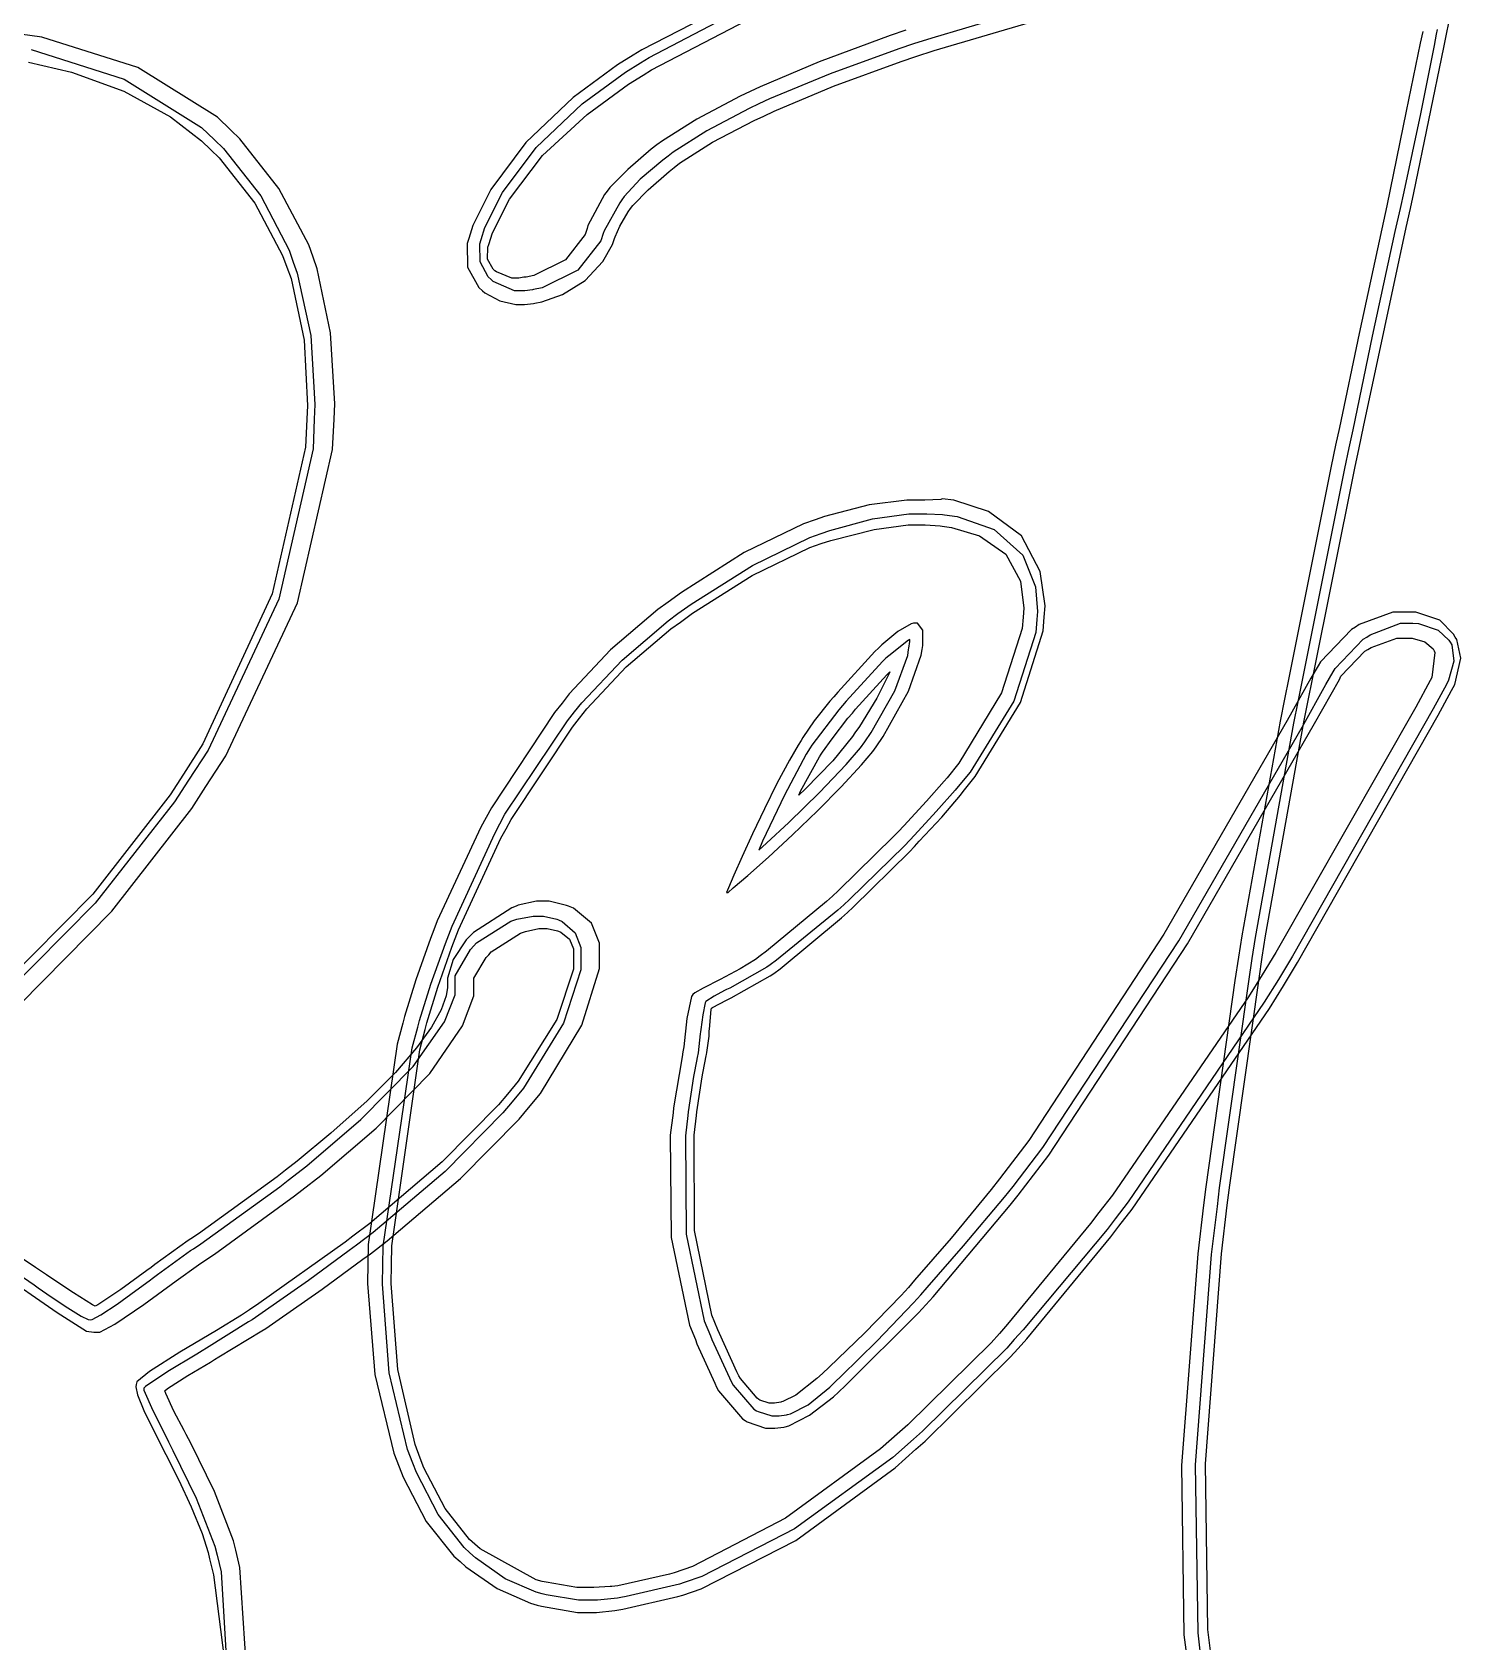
# Model space of a CAD drawing. Extents: x 59 to 294, y 65 to 304.
# Drawn here: x 149.63 to 190.09, y 225.9 to 271.48 of the extents above; entities that cross this region are included whole.
import ezdxf

# ---------------------------------------------------------------- set-up
doc = ezdxf.new("R2010")
doc.units = 0
doc.header["$MEASUREMENT"] = 0

msp = doc.modelspace()

# ---------------------------------------------------------------- linework, layer by layer
at = {"color": 7}
for points in [[(169.694, 272.425), (166.898, 270.977), (166.652, 270.827), (166.209, 270.554), (164.951, 269.626), (163.609, 268.355), (162.622, 267.024), (162.11, 266.002), (161.995, 265.642), (161.951, 265.501), (161.963, 264.822), (162.278, 264.249), (162.384, 264.16), (162.454, 264.1), (162.877, 263.874), (163.327, 263.772), (163.477, 263.772), (163.573, 263.772), (163.829, 263.799), (163.865, 263.808), (164.065, 263.845), (164.65, 264.05), (165.297, 264.447), (165.795, 264.984), (166.064, 265.47), (166.122, 265.642), (166.14, 265.686), (166.273, 265.986), (166.51, 266.391), (166.581, 266.488), (166.642, 266.568), (167.079, 267.018), (167.674, 267.538), (167.816, 267.652), (167.965, 267.768), (168.9, 268.363), (170.082, 268.976), (170.356, 269.099), (170.647, 269.241), (172.322, 269.947), (174.246, 270.652), (174.661, 270.793), (175.18, 270.961), (178.043, 271.803)], [(174.378, 271.533), (173.928, 271.384), (171.921, 270.643), (170.25, 269.937), (169.969, 269.805), (169.686, 269.673), (168.46, 269.021), (167.481, 268.403), (167.323, 268.288), (167.163, 268.165), (166.497, 267.596), (165.99, 267.08), (165.912, 266.983), (165.84, 266.886), (165.373, 266.004), (165.347, 265.924), (165.293, 265.748), (164.733, 265.038), (163.839, 264.591), (163.619, 264.547), (163.557, 264.547), (163.417, 264.513), (163.372, 264.513), (163.212, 264.513), (162.781, 264.69), (162.737, 264.724), (162.683, 264.768), (162.529, 265.056), (162.533, 265.395), (162.56, 265.465), (162.667, 265.801), (163.153, 266.756), (164.086, 267.984), (165.348, 269.151), (166.523, 270.009), (166.934, 270.264), (167.171, 270.414), (169.879, 271.823)], [(183.021, 225.495), (182.933, 226.245), (182.866, 230.943), (183.312, 236.89), (183.48, 238.265), (183.551, 238.831), (184.379, 244.679), (184.467, 245.287), (184.563, 245.888), (185.649, 251.945), (185.773, 252.553), (185.896, 253.162), (187.095, 259.133), (187.219, 259.715), (187.342, 260.306), (188.542, 265.95), (188.666, 266.488), (188.762, 266.929), (189.617, 271.048), (189.688, 271.427), (189.755, 271.746)], [(149.269, 243.938), (151.889, 246.587), (154.156, 249.502), (154.553, 250.119), (155.116, 250.985), (157.149, 255.323), (158.141, 259.662), (158.185, 260.526), (158.203, 260.959), (158.083, 262.965), (157.7, 264.778), (157.585, 265.113), (157.462, 265.457), (156.62, 267.057), (155.513, 268.464), (155.258, 268.71), (154.878, 269.073), (152.62, 270.48), (149.903, 271.338), (149.295, 271.427)], [(189.019, 271.498), (188.947, 271.172), (188.546, 269.24), (188.091, 267.027), (187.995, 266.56), (187.853, 265.908), (187.219, 262.947), (186.654, 260.288), (186.549, 259.785), (186.425, 259.195), (185.225, 253.198), (185.102, 252.589), (184.978, 251.972), (183.894, 245.888), (183.797, 245.287), (183.691, 244.625), (182.87, 238.786), (182.809, 238.265), (182.641, 236.89), (182.182, 230.893), (182.252, 226.096), (182.35, 225.319)], [(149.528, 270.63), (150.744, 270.349), (152.224, 269.814), (153.544, 269.08), (154.428, 268.405), (154.693, 268.147), (154.93, 267.918), (155.94, 266.634), (156.722, 265.157), (156.846, 264.83), (156.968, 264.505), (157.337, 262.759), (157.426, 260.907), (157.409, 260.526), (157.373, 259.725), (156.429, 255.579), (154.463, 251.328), (153.917, 250.472), (153.537, 249.882), (151.35, 247.069), (148.776, 244.467)], [(155.84, 222.983), (155.513, 228.009), (155.399, 228.494), (155.337, 228.758), (154.798, 230.161), (154.12, 231.528), (153.988, 231.775), (153.934, 231.881), (153.647, 232.432), (153.414, 232.931), (153.388, 233.01), (153.466, 233.072), (154.04, 233.438), (154.684, 233.821), (154.799, 233.892), (154.922, 233.972), (156.139, 234.703), (156.245, 234.774), (156.536, 234.968), (157.845, 235.886), (158.997, 236.732), (159.209, 236.89), (159.684, 237.253), (161.765, 239.021), (163.424, 240.701), (163.689, 241.017), (164.024, 241.424), (165.196, 243.364), (165.699, 244.964), (165.699, 245.497), (165.699, 245.686), (165.469, 246.248), (164.958, 246.68), (164.817, 246.732), (164.764, 246.75), (164.275, 246.874), (164.112, 246.874), (163.917, 246.874), (163.397, 246.76), (163.336, 246.732), (163.212, 246.688), (162.127, 245.984), (162.031, 245.886), (161.925, 245.781), (161.554, 245.226), (161.396, 244.69), (161.396, 244.511), (161.396, 244.432), (161.353, 244.194), (161.21, 243.794), (160.94, 243.304), (160.518, 242.717), (159.919, 242.025), (159.118, 241.221), (158.09, 240.301), (157.134, 239.51), (156.81, 239.254), (156.571, 239.069), (154.339, 237.455), (154.128, 237.313), (154.048, 237.261), (153.104, 236.582), (152.999, 236.502), (152.876, 236.413), (152.14, 235.876), (151.491, 235.445), (151.412, 235.409), (151.34, 235.445), (150.803, 235.784), (150.159, 236.212), (150.037, 236.291), (149.729, 236.498), (148.809, 237.115)], [(148.642, 236.397), (150.34, 235.228), (151.173, 234.695), (151.378, 234.667), (151.378, 234.667), (151.402, 234.667), (151.412, 234.667), (151.551, 234.667), (151.971, 234.899), (152.797, 235.453), (153.713, 236.127), (154.337, 236.576), (154.553, 236.714), (154.799, 236.882), (157.065, 238.531), (157.269, 238.69), (157.807, 239.11), (159.369, 240.443), (160.893, 241.993), (161.822, 243.339), (162.137, 244.191), (162.137, 244.475), (162.137, 244.695), (162.489, 245.278), (162.56, 245.357), (162.631, 245.437), (163.46, 245.966), (163.548, 245.992), (163.601, 246.01), (163.984, 246.098), (164.112, 246.098), (164.217, 246.098), (164.509, 246.036), (164.535, 246.027), (164.605, 246), (164.852, 245.794), (164.96, 245.52), (164.96, 245.427), (164.96, 244.952), (164.487, 243.523), (163.398, 241.777), (163.09, 241.406), (162.842, 241.107), (161.246, 239.488), (159.19, 237.746), (158.714, 237.383), (158.494, 237.217), (156.052, 235.479), (155.787, 235.303), (155.557, 235.15), (154.849, 234.72), (153.811, 234.1), (152.958, 233.553), (152.593, 233.266), (152.576, 233.186), (152.563, 233.12), (152.618, 232.898), (152.797, 232.45), (153.075, 231.876), (153.418, 231.207), (153.785, 230.477), (154.138, 229.719), (154.441, 228.965), (154.614, 228.431), (154.657, 228.247), (154.763, 227.798), (155.072, 225.435)]]:
    msp.add_lwpolyline(points, dxfattribs=at)
at = {"color": 32}
for points in [[(177.976, 272.156), (175.109, 271.314), (174.589, 271.146), (174.175, 271.005), (172.23, 270.299), (170.514, 269.594), (170.215, 269.452), (169.941, 269.32), (168.741, 268.684), (167.789, 268.085), (167.64, 267.971), (167.489, 267.856), (166.854, 267.315), (166.395, 266.824), (166.335, 266.736), (166.273, 266.648), (165.832, 265.854), (165.806, 265.782), (165.734, 265.571), (165.082, 264.738), (164.076, 264.239), (163.829, 264.195), (163.803, 264.186), (163.584, 264.16), (163.513, 264.16), (163.292, 264.16), (162.691, 264.425), (162.631, 264.477), (162.55, 264.549), (162.318, 264.976), (162.312, 265.491), (162.348, 265.606), (162.456, 265.952), (162.949, 266.936), (163.905, 268.217), (165.21, 269.448), (166.435, 270.349), (166.864, 270.617), (167.11, 270.766), (169.871, 272.212)], [(182.739, 225.389), (182.651, 226.157), (182.583, 230.911), (183.03, 236.864), (183.198, 238.231), (183.259, 238.752), (184.088, 244.599), (184.186, 245.251), (184.282, 245.842), (185.367, 251.911), (185.491, 252.519), (185.613, 253.128), (186.812, 259.125), (186.936, 259.715), (187.042, 260.218), (187.594, 262.877), (188.233, 265.836), (188.383, 266.488), (188.488, 266.956), (188.961, 269.169), (189.344, 271.102), (189.406, 271.427), (189.432, 271.559)], [(149.604, 270.986), (152.236, 270.148), (154.428, 268.781), (154.799, 268.428), (155.046, 268.191), (156.108, 266.846), (156.906, 265.307), (157.022, 264.972), (157.136, 264.655), (157.52, 262.895), (157.638, 260.941), (157.621, 260.526), (157.585, 259.68), (156.62, 255.425), (154.613, 251.152), (154.058, 250.296), (153.661, 249.688), (151.416, 246.818), (148.836, 244.21)], [(149.385, 236.215), (149.684, 236.008), (149.804, 235.922), (150.169, 235.666), (150.636, 235.356), (151.022, 235.126), (151.217, 235.03), (151.271, 235.02), (151.332, 235.03), (151.572, 235.16), (152.038, 235.463), (152.569, 235.846), (152.946, 236.127), (153.07, 236.221), (153.176, 236.3), (154.112, 236.978), (154.2, 237.031), (154.41, 237.173), (156.641, 238.786), (156.88, 238.971), (157.409, 239.383), (158.943, 240.691), (160.421, 242.188), (161.31, 243.453), (161.608, 244.22), (161.608, 244.475), (161.608, 244.758), (162.049, 245.507), (162.137, 245.604), (162.216, 245.692), (163.186, 246.311), (163.3, 246.345), (163.362, 246.363), (163.818, 246.451), (163.971, 246.451), (164.112, 246.451), (164.491, 246.363), (164.535, 246.345), (164.641, 246.301), (165.012, 245.98), (165.17, 245.566), (165.17, 245.427), (165.17, 244.925), (164.676, 243.418), (163.547, 241.583), (163.23, 241.194), (162.965, 240.877), (161.328, 239.219), (159.287, 237.49), (158.82, 237.137), (158.608, 236.978), (157.457, 236.133), (156.148, 235.215), (155.858, 235.02), (155.76, 234.96), (154.569, 234.218), (154.446, 234.138), (154.296, 234.05), (153.471, 233.557), (152.841, 233.134), (152.789, 233.08), (152.797, 233.028), (153.048, 232.454), (153.422, 231.705), (153.494, 231.563), (153.617, 231.316), (154.274, 229.973), (154.807, 228.61), (154.869, 228.353), (154.984, 227.878), (155.274, 222.939)]]:
    msp.add_lwpolyline(points, dxfattribs=at)
at = {"color": 7}
for points in [[(174.765, 258.233), (174.407, 258.233), (173.337, 258.097), (172.067, 257.766), (171.803, 257.668), (171.476, 257.554), (169.8, 256.744), (168.019, 255.615), (167.64, 255.341), (167.348, 255.13), (166.008, 253.992), (164.844, 252.747), (164.641, 252.483), (164.429, 252.218), (162.639, 249.512), (162.49, 249.238), (162.34, 248.965), (161.104, 246.319), (161.007, 246.063), (160.909, 245.816), (160.5, 244.647), (160.178, 243.603), (160.125, 243.417), (159.967, 242.827), (159.147, 237.147), (159.139, 236.608), (159.129, 236.044), (159.34, 233.469), (159.87, 231.246), (160.021, 230.857), (160.135, 230.566), (160.791, 229.307), (161.572, 228.327), (161.749, 228.177), (161.915, 228.028), (162.801, 227.415), (163.741, 226.996), (163.935, 226.942), (164.058, 226.908), (165.077, 226.73), (165.417, 226.73), (165.611, 226.73), (166.132, 226.792), (166.194, 226.8), (166.361, 226.828), (167.921, 227.181), (168.063, 227.225), (168.582, 227.401), (171.256, 228.772), (174.07, 230.832), (174.661, 231.352), (174.926, 231.582), (177.333, 233.962), (177.553, 234.208), (177.8, 234.483), (180.18, 237.367), (180.41, 237.666), (180.789, 238.151), (184.671, 243.832), (185.068, 244.475), (185.473, 245.136), (189.45, 252.14), (189.83, 252.835), (189.927, 253.012), (190.094, 253.753), (189.979, 254.283), (189.935, 254.353), (189.891, 254.433), (189.502, 254.826), (188.821, 255.058), (188.596, 255.058), (188.578, 255.058), (188.524, 255.058), (188.524, 255.058), (188.171, 255.058), (187.219, 254.707), (187.113, 254.635), (186.998, 254.565), (186.116, 253.647), (186.054, 253.541), (185.844, 253.188), (185.172, 251.99), (181.685, 245.94), (177.862, 240.101), (177.024, 239.007), (176.794, 238.708), (175.656, 237.328), (174.625, 236.142), (174.449, 235.938), (174.245, 235.709), (173.204, 234.641), (172.2, 233.679), (172.015, 233.503), (171.855, 233.354), (171.26, 232.887), (170.895, 232.702), (170.851, 232.693), (170.833, 232.684), (170.66, 232.657), (170.604, 232.657), (170.506, 232.657), (170.241, 232.747), (170.215, 232.763), (170.162, 232.799), (169.694, 233.354), (169.65, 233.433), (169.588, 233.548), (169.095, 234.633), (169.051, 234.738), (168.883, 235.152), (168.394, 237.547), (168.38, 240.243), (168.451, 240.807), (168.46, 240.905), (168.61, 241.901), (168.628, 242.006), (168.636, 242.05), (168.724, 242.491), (168.734, 242.535), (168.742, 242.588), (168.804, 243.052), (168.804, 243.204), (168.812, 243.248), (168.865, 243.805), (168.874, 243.84), (168.9, 243.858), (169.297, 244.07), (169.333, 244.086), (169.43, 244.14), (170.532, 244.758), (170.638, 244.828), (170.815, 244.96), (172.552, 246.397), (172.721, 246.556), (172.887, 246.706), (174.475, 248.267), (174.625, 248.426), (174.757, 248.568), (175.391, 249.256), (175.92, 249.873), (176, 249.979), (176.343, 250.402), (177.624, 252.501), (178.267, 254.531), (178.293, 254.918), (178.317, 255.238), (178.183, 256.211), (177.654, 257.215), (176.72, 257.909), (175.736, 258.228), (175.401, 258.269), (175.365, 258.251), (174.914, 258.233), (174.765, 258.233)], [(174.765, 257.528), (174.924, 257.528), (175.347, 257.502), (175.401, 257.492), (175.67, 257.458), (176.463, 257.215), (177.209, 256.696), (177.624, 255.931), (177.716, 255.167), (177.694, 254.918), (177.666, 254.591), (177.081, 252.775), (175.878, 250.781), (175.543, 250.366), (175.463, 250.27), (174.96, 249.701), (174.315, 249.009), (174.166, 248.849), (174.024, 248.7), (172.463, 247.165), (172.296, 247.015), (172.128, 246.866), (170.428, 245.453), (170.251, 245.321), (170.116, 245.22), (169.685, 244.957), (169.113, 244.656), (168.633, 244.414), (168.398, 244.282), (168.345, 244.228), (168.301, 244.176), (168.177, 243.549), (168.089, 242.747), (168.063, 242.605), (168.037, 242.465), (167.798, 241.019), (167.782, 240.877), (167.702, 240.251), (167.728, 237.349), (168.247, 234.871), (168.415, 234.457), (168.46, 234.342), (168.963, 233.222), (169.017, 233.116), (169.069, 233.011), (169.747, 232.217), (169.827, 232.164), (169.879, 232.129), (170.396, 231.951), (170.568, 231.951), (170.664, 231.951), (170.921, 231.979), (170.957, 231.987), (171.061, 232.013), (171.649, 232.322), (172.322, 232.841), (172.472, 232.974), (172.667, 233.16), (174.73, 235.215), (174.942, 235.443), (175.153, 235.674), (177.333, 238.267), (177.553, 238.548), (178.425, 239.678), (182.354, 245.666), (185.95, 251.901), (186.655, 253.154), (186.7, 253.242), (187.377, 253.948), (187.465, 254), (187.554, 254.054), (188.281, 254.317), (188.524, 254.317), (188.542, 254.317), (188.582, 254.317), (188.596, 254.317), (188.714, 254.317), (189.071, 254.22), (189.308, 254.018), (189.335, 253.964), (189.362, 253.912), (189.273, 253.206), (189.229, 253.118), (188.823, 252.368), (184.854, 245.419), (184.467, 244.792), (184.078, 244.166), (180.225, 238.549), (179.846, 238.055), (179.608, 237.746), (177.253, 234.898), (177.024, 234.633), (176.794, 234.369), (174.431, 232.049), (174.202, 231.845), (173.655, 231.37), (170.969, 229.403), (168.336, 228.035), (167.816, 227.858), (167.684, 227.814), (166.219, 227.489), (166.052, 227.471), (165.999, 227.463), (165.535, 227.435), (165.383, 227.435), (165.056, 227.435), (164.192, 227.586), (164.078, 227.612), (163.909, 227.656), (162.32, 228.538), (162.172, 228.67), (162.021, 228.802), (161.33, 229.676), (160.725, 230.832), (160.62, 231.105), (160.478, 231.484), (159.989, 233.615), (159.799, 236.044), (159.808, 236.573), (159.816, 237.112), (160.61, 242.667), (160.76, 243.24), (160.805, 243.426), (161.117, 244.437), (161.52, 245.569), (161.608, 245.816), (161.705, 246.064), (162.903, 248.656), (163.054, 248.921), (163.194, 249.185), (164.932, 251.805), (165.136, 252.06), (165.338, 252.316), (166.457, 253.511), (167.718, 254.583), (167.992, 254.776), (168.336, 255.032), (170.025, 256.1), (171.661, 256.884), (171.979, 256.999), (172.252, 257.087), (173.478, 257.395), (174.443, 257.528), (174.765, 257.528)], [(169.297, 247.121), (169.344, 247.121), (169.486, 247.252), (169.904, 247.603), (170.486, 248.12), (171.164, 248.748), (171.872, 249.432), (172.547, 250.112), (173.121, 250.737), (173.437, 251.114), (173.531, 251.248), (173.734, 251.54), (174.449, 252.823), (174.81, 253.842), (174.837, 254), (174.854, 254.116), (174.854, 254.543), (174.709, 254.742), (174.661, 254.742), (174.643, 254.742), (174.602, 254.742), (174.589, 254.742), (174.527, 254.724), (174.148, 254.507), (173.699, 254.134), (173.603, 254.036), (173.496, 253.939), (172.446, 252.791), (172.332, 252.659), (172.226, 252.537), (171.779, 251.977), (171.458, 251.504), (171.414, 251.424), (171.325, 251.288), (171.079, 250.865), (170.725, 250.202), (170.372, 249.49), (170.037, 248.784), (169.744, 248.139), (169.508, 247.61), (169.353, 247.253), (169.297, 247.121), (169.297, 247.121)], [(171.344, 249.873), (171.396, 249.989), (171.926, 250.959), (171.979, 251.037), (172.014, 251.091), (172.288, 251.474), (172.737, 252.052), (172.861, 252.2), (172.949, 252.306), (173.839, 253.286), (173.919, 253.365), (173.875, 253.26), (173.557, 252.621), (173.064, 251.823), (172.931, 251.637), (172.869, 251.532), (172.309, 250.848), (171.52, 250.041), (171.344, 249.873)]]:
    msp.add_lwpolyline(points, close=True, dxfattribs=at)
at = {"color": 32}
for points in [[(165.453, 227.083), (165.108, 227.083), (164.192, 227.233), (164.078, 227.259), (163.901, 227.303), (163.027, 227.683), (162.19, 228.275), (162.031, 228.424), (161.863, 228.574), (161.126, 229.509), (160.512, 230.691), (160.408, 230.963), (160.257, 231.344), (159.746, 233.517), (159.552, 236.026), (159.562, 236.573), (159.57, 237.103), (160.39, 242.721), (160.55, 243.31), (160.602, 243.497), (160.923, 244.525), (161.334, 245.675), (161.432, 245.922), (161.528, 246.169), (162.735, 248.788), (162.877, 249.061), (163.018, 249.335), (164.79, 251.981), (164.994, 252.236), (165.196, 252.493), (166.339, 253.696), (167.64, 254.812), (167.922, 255.022), (168.292, 255.287), (170.029, 256.377), (171.661, 257.167), (171.979, 257.281), (172.226, 257.369), (173.429, 257.696), (174.458, 257.845), (174.801, 257.845), (174.968, 257.845), (175.417, 257.82), (175.471, 257.81), (175.829, 257.768), (176.875, 257.397), (177.69, 256.673), (178.047, 255.776), (178.102, 255.076), (178.083, 254.846), (178.055, 254.477), (177.433, 252.537), (176.195, 250.526), (175.86, 250.119), (175.772, 250.015), (175.238, 249.415), (174.617, 248.744), (174.485, 248.602), (174.342, 248.444), (172.781, 246.918), (172.615, 246.768), (172.446, 246.619), (170.708, 245.199), (170.532, 245.074), (170.434, 245.004), (169.394, 244.413), (169.297, 244.369), (169.244, 244.343), (168.945, 244.18), (168.715, 244.034), (168.698, 244.016), (168.688, 243.99), (168.628, 243.659), (168.566, 243.242), (168.558, 243.17), (168.548, 243.118), (168.495, 242.579), (168.487, 242.535), (168.477, 242.491), (168.389, 242.05), (168.381, 242.006), (168.363, 241.909), (168.213, 240.905), (168.205, 240.807), (168.133, 240.225), (168.151, 237.447), (168.664, 234.986), (168.84, 234.561), (168.884, 234.465), (169.377, 233.372), (169.44, 233.256), (169.484, 233.168), (170.073, 232.489), (170.145, 232.445), (170.189, 232.418), (170.578, 232.304), (170.708, 232.304), (170.787, 232.304), (171, 232.332), (171.027, 232.34), (171.105, 232.358), (171.605, 232.614), (172.226, 233.116), (172.368, 233.256), (172.552, 233.433), (173.557, 234.413), (174.597, 235.497), (174.801, 235.726), (174.978, 235.93), (176.013, 237.116), (177.173, 238.496), (177.411, 238.795), (178.258, 239.897), (182.104, 245.746), (185.596, 251.805), (186.267, 253.012), (186.479, 253.365), (186.531, 253.463), (187.325, 254.292), (187.431, 254.353), (187.527, 254.415), (188.381, 254.742), (188.666, 254.742), (188.736, 254.742), (188.895, 254.733), (189.45, 254.543), (189.758, 254.266), (189.794, 254.212), (189.839, 254.134), (189.899, 253.665), (189.749, 253.128), (189.688, 253.012), (189.308, 252.316), (185.331, 245.313), (184.926, 244.651), (184.529, 244.017), (180.674, 238.363), (180.305, 237.878), (180.075, 237.579), (177.694, 234.731), (177.447, 234.457), (177.235, 234.218), (174.844, 231.865), (174.589, 231.635), (174.006, 231.123), (171.224, 229.104), (168.6, 227.754), (168.099, 227.578), (167.966, 227.534), (166.457, 227.181), (166.299, 227.153), (166.211, 227.137), (165.642, 227.083), (165.453, 227.083)], [(174.485, 254.283), (174.449, 254.266), (173.892, 253.825), (173.813, 253.753), (173.716, 253.657), (172.683, 252.537), (172.579, 252.413), (172.481, 252.29), (171.715, 251.293), (171.662, 251.214), (171.556, 251.037), (170.937, 249.873), (170.32, 248.568), (170.215, 248.32), (170.429, 248.513), (171.06, 249.104), (171.926, 249.949), (172.685, 250.748), (173.095, 251.22), (173.214, 251.39), (173.39, 251.646), (174.068, 252.827), (174.431, 253.833), (174.449, 254), (174.457, 254.036), (174.485, 254.222), (174.485, 254.283)]]:
    msp.add_lwpolyline(points, close=True, dxfattribs=at)

doc.saveas('drawing.dxf')
